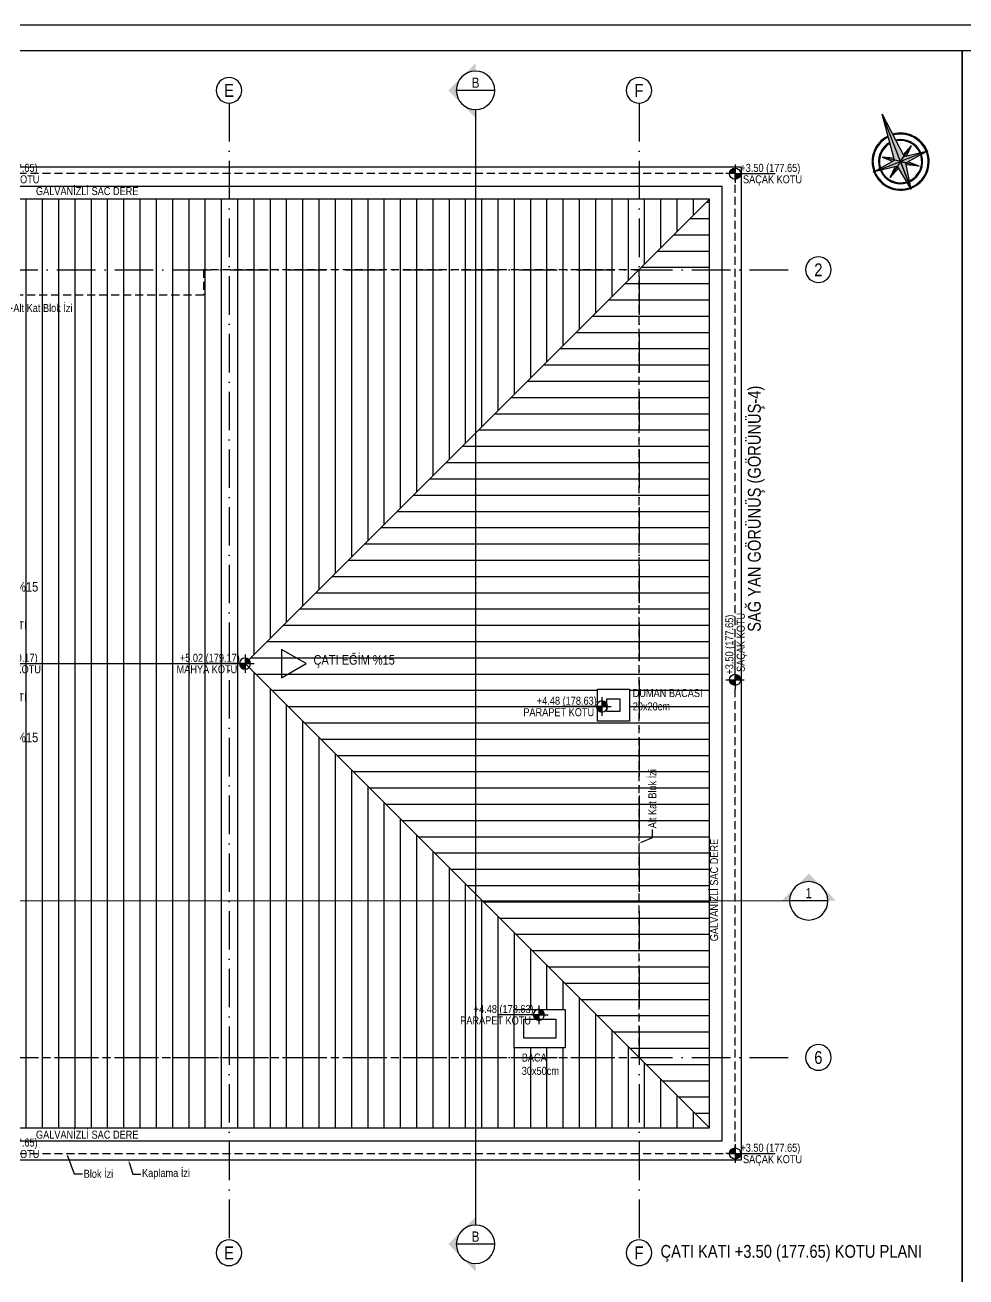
# Model space of a CAD drawing. Header units: millimetres. Extents: x 82776 to 137242, y 11666 to 27998.
# Drawn here: x 107062 to 108530, y 21599 to 23554 of the extents above; entities that cross this region are included whole.
import ezdxf
from ezdxf import colors
from ezdxf.entities.mleader import LeaderData, LeaderLine
from ezdxf.enums import TextEntityAlignment as Align
from ezdxf.math import Vec2, Vec3

# ---------------------------------------------------------------- set-up
doc = ezdxf.new("R2010")
doc.units = ezdxf.units.MM
for name, pattern in [('( Hidden )', [0.375, 0.25, -0.125]), ('ACAD_ISO10W100', [18, 12, -3, 0, -3]), ('DASHED', [15, 10, -5])]:
    doc.linetypes.add(name, pattern=pattern)
for name, color, linetype in [('0_IFC_Elevation_1', 41, 'Continuous'), ('0_IFC_Elevation_2', 31, 'Continuous'), ('0_IFC_Elevation_3', 21, 'Continuous'), ('0_IFC_Elevation_5', 252, 'Continuous'), ('0_IFC_Grid', 14, 'ACAD_ISO10W100'), ('0_IFC_Grid_Text_100', 14, 'Continuous'), ('0_IFC_Hatch_Structure', 251, 'Continuous'), ('0_IFC_Legend_Viewport', 7, 'Continuous'), ('0_IFC_Notation_Level_200', 160, 'Continuous'), ('0_IFC_Notation_Section_50', 10, 'Continuous'), ('0_IFC_Room_Text(No)_50', 12, 'Continuous'), ('0_IFC_Text_Explanation_100', 231, 'Continuous'), ('0_IFC_Text_Explanation_50', 231, 'Continuous')]:
    doc.layers.add(name, color=color, linetype=linetype)
doc.styles.add('IFC_TEXT', font='ARIALN.TTF')

# ---------------------------------------------------------------- blocks, each defined once
blk = doc.blocks.new('0_IFC_AXIS_TEXT_100')
at = {"layer": '0_IFC_Grid_Text_100'}
blk.add_circle((0, 1000), 1000, dxfattribs=at)
at = {"layer": '0_IFC_Grid_Text_100', "style": 'IFC_TEXT'}
blk.add_attdef('AXIS_NO', text='', height=1000, dxfattribs=at).set_placement((0, 992.7158909265999), align=Align.MIDDLE_CENTER)
blk = doc.blocks.new('B_CK_AKS')
at = {"layer": '0_IFC_Grid', "ltscale": 5}
for points in [[(1360.00000000016, 259.9999999995052), (1359.999999998632, -1514.999999875064)], [(2000.00000000016, 259.9999999975662), (1999.999999998632, -1514.999999877004)], [(-260, 6.87578e-10), (2260, -1.16851879e-08)], [(-260, -1229.999999999312), (2260, -1230.000000011685)]]:
    blk.add_lwpolyline(points, dxfattribs=at)
ref = blk.add_blockref('0_IFC_AXIS_TEXT_100', (1360.00000000016, 259.9999999995052), dxfattribs=dict(xscale=-0.02, yscale=0.02, zscale=0.02, rotation=0.0064968962269241))
ref.add_attrib('AXIS_NO', 'E', dxfattribs={"layer": '0_IFC_Grid_Text_100', "height": 20.00000000000003, "rotation": 0.006496897297367, "style": 'IFC_TEXT'}).set_placement((1359.997748674053, 279.8543176906824), align=Align.MIDDLE_CENTER)
ref = blk.add_blockref('0_IFC_AXIS_TEXT_100', (2000.00000000016, 259.9999999975662), dxfattribs=dict(xscale=-0.02, yscale=0.02, zscale=0.02, rotation=0.0064968962269241))
ref.add_attrib('AXIS_NO', 'F', dxfattribs={"layer": '0_IFC_Grid_Text_100', "height": 20.00000000000003, "rotation": 0.006496897297367, "style": 'IFC_TEXT'}).set_placement((1999.997748674054, 279.8543176887433), align=Align.MIDDLE_CENTER)
ref = blk.add_blockref('0_IFC_AXIS_TEXT_100', (2280.002267716031, -19.99773203850418), dxfattribs=dict(xscale=-0.02, yscale=0.02, zscale=0.02, rotation=0.0064968962269241))
ref.add_attrib('AXIS_NO', '2', dxfattribs={"layer": '0_IFC_Grid_Text_100', "height": 20.00000000000003, "rotation": 0.006496897297367, "style": 'IFC_TEXT'}).set_placement((2280.000016389924, -0.1434143473270524), align=Align.MIDDLE_CENTER)
ref = blk.add_blockref('0_IFC_AXIS_TEXT_100', (2280.002267716031, -1249.997732038504), dxfattribs=dict(xscale=-0.02, yscale=0.02, zscale=0.02, rotation=0.0064968962269241))
ref.add_attrib('AXIS_NO', '6', dxfattribs={"layer": '0_IFC_Grid_Text_100', "height": 20.00000000000003, "rotation": 0.006496897297367, "style": 'IFC_TEXT'}).set_placement((2280.000016389924, -1230.143414347327), align=Align.MIDDLE_CENTER)
ref = blk.add_blockref('0_IFC_AXIS_TEXT_100', (1360.002622647938, -1554.999999743341), dxfattribs=dict(xscale=-0.02, yscale=0.02, zscale=0.02, rotation=0.0064968962269241))
ref.add_attrib('AXIS_NO', 'E', dxfattribs={"layer": '0_IFC_Grid_Text_100', "height": 20.00000000000003, "rotation": 0.006496897297367, "style": 'IFC_TEXT'}).set_placement((1360.000371321832, -1535.145682052163), align=Align.MIDDLE_CENTER)
ref = blk.add_blockref('0_IFC_AXIS_TEXT_100', (2000.002622647938, -1554.99999974528), dxfattribs=dict(xscale=-0.02, yscale=0.02, zscale=0.02, rotation=0.0064968962269241))
ref.add_attrib('AXIS_NO', 'F', dxfattribs={"layer": '0_IFC_Grid_Text_100', "height": 20.00000000000003, "rotation": 0.006496897297367, "style": 'IFC_TEXT'}).set_placement((2000.000371321832, -1535.145682054102), align=Align.MIDDLE_CENTER)
blk = doc.blocks.new('D_CATI PLANI')
at = {"layer": '0_IFC_Hatch_Structure'}
h = blk.add_hatch(dxfattribs=at)
h.set_pattern_fill('LINE', color=256, scale=8, angle=-270)
h.set_pattern_definition([(90, (-101190.9726144903, -22570.15225988276), (-25.4, -4.7e-15), [])])
h.paths.add_polyline_path([(50, -50), (775, -775), (1545, -775), (2270, -50)])
h.paths.add_polyline_path([(50, -1500), (775, -775), (1545, -775), (2270, -1500)])
h = blk.add_hatch(dxfattribs=at)
h.set_pattern_fill('LINE', color=256, scale=8)
h.set_pattern_definition([(0, (-101190.9726144903, -22570.15225988276), (0, 25.4), [])])
h.paths.add_polyline_path([(2270, -50), (2270, -1500), (1545, -775)])
h.paths.add_polyline_path([(50, -50), (50, -1500), (775, -775)])
at = {"layer": '0_IFC_Elevation_1', "ltscale": 50}
for points in [[(2270, -1500), (1545, -775), (2270, -50)], [(775, -775), (1545, -775)]]:
    blk.add_lwpolyline(points, dxfattribs=at)
at = {"layer": '0_IFC_Elevation_2', "ltscale": 50}
blk.add_lwpolyline([(50, -1500), (2270, -1500), (2270, -50), (50, -50)], close=True, dxfattribs=at)
at = {"layer": '0_IFC_Elevation_3', "ltscale": 50}
for points in [[(0, -1550), (2320, -1550), (2320, 0), (0, 0)], [(30, -1520), (2290, -1520), (2290, -30), (30, -30)]]:
    blk.add_lwpolyline(points, close=True, dxfattribs=at)
at = {"layer": '0_IFC_Elevation_5', "linetype": '( Hidden )', "ltscale": 50}
for points in [[(10, -1540), (2310, -1540), (2310, -10), (10, -10)], [(159.9999999782449, -1390.000000007774), (2159.99999997823, -1390.000000018965), (2159.99999999009, -160.0000000189648), (1479.978940767061, -160.0000000091859), (1479.978940764922, -200.0000000068576), (839.9925793420988, -200.0000000060973), (839.9925793421571, -160.0000000085019), (159.9999999635183, -160.0000000077743)]]:
    blk.add_lwpolyline(points, close=True, dxfattribs=at)
blk = doc.blocks.new('*U1082')
at = {"layer": '0_IFC_Room_Text(No)_50'}
h = blk.add_hatch(color=256, dxfattribs=at)
h.paths.add_polyline_path([(1060.660171091608, -2.355e-13), (530.3300855458044, 530.3300855458019, -0.4142135623730946), (530.3300855458042, -530.3300855458044)])
h.paths.add_polyline_path([(530.3300855458042, -530.3300855458044, -0.1989123673796579), (-1.665e-13, -749.9999995133613), (4.312e-12, -1060.660171091602)])
h.paths.add_polyline_path([(530.3300855458044, 530.3300855458019), (2.355e-13, 1060.660171091608), (1.665e-13, 749.999999513359, -0.198912367379658)])
at = {"layer": '0_IFC_Room_Text(No)_50', "linetype": 'Continuous'}
blk.add_line((-749.999999513359, 0), (749.999999513359, 0), dxfattribs=at)
blk.add_circle((0, 0), 749.9999995133599, dxfattribs=at)
at = {"layer": '0_IFC_Room_Text(No)_50', "style": 'IFC_TEXT'}
blk.add_attdef('NO', text='', height=399.9999999996362, dxfattribs=at).set_placement((0, 99.99999999990905), align=Align.CENTER)
for p in [(0, -99.99999999990905), (0, -373.5694305433572)]:
    blk.add_attdef('SHEET', text='', height=199.9999999998181, dxfattribs=at).set_placement(p, align=Align.TOP_CENTER)
blk = doc.blocks.new('*U1083')
at = {"layer": '0_IFC_Room_Text(No)_50'}
h = blk.add_hatch(color=256, dxfattribs=at)
h.paths.add_polyline_path([(1060.660171091608, -2.355e-13), (530.3300855458044, 530.3300855458019, -0.4142135623730946), (530.3300855458042, -530.3300855458044)])
h.paths.add_polyline_path([(530.3300855458042, -530.3300855458044, -0.1989123673796579), (-1.665e-13, -749.9999995133613), (4.312e-12, -1060.660171091602)])
h.paths.add_polyline_path([(530.3300855458044, 530.3300855458019), (2.355e-13, 1060.660171091608), (1.665e-13, 749.999999513359, -0.198912367379658)])
at = {"layer": '0_IFC_Room_Text(No)_50', "linetype": 'Continuous'}
blk.add_line((-749.999999513359, 0), (749.999999513359, 0), dxfattribs=at)
blk.add_circle((0, 0), 749.9999995133599, dxfattribs=at)
at = {"layer": '0_IFC_Room_Text(No)_50', "style": 'IFC_TEXT'}
blk.add_attdef('NO', text='', height=399.9999999996362, dxfattribs=at).set_placement((0, 99.99999999990905), align=Align.CENTER)
for p in [(0, -99.99999999990905), (0, -373.5694305433572)]:
    blk.add_attdef('SHEET', text='', height=199.9999999998181, dxfattribs=at).set_placement(p, align=Align.TOP_CENTER)
blk = doc.blocks.new('*U1783')
at = {"layer": '0_IFC_Room_Text(No)_50'}
h = blk.add_hatch(color=256, dxfattribs=at)
h.paths.add_polyline_path([(-7.308e-13, 1060.660171091608), (-530.3300855458025, 530.3300855458039, -0.4142135623730946), (530.3300855458039, 530.3300855458046)])
h.paths.add_polyline_path([(530.3300855458039, 530.3300855458046, -0.1989123673796579), (749.9999995133613, 5.168e-13), (1060.660171091602, 5.2783e-12)])
h.paths.add_polyline_path([(-530.3300855458025, 530.3300855458039), (-1060.660171091608, -7.308e-13), (-749.999999513359, -5.168e-13, -0.198912367379658)])
at = {"layer": '0_IFC_Room_Text(No)_50', "linetype": 'Continuous'}
blk.add_line((-749.999999513359, 0), (749.999999513359, 0), dxfattribs=at)
blk.add_circle((0, 0), 749.9999995133599, dxfattribs=at)
at = {"layer": '0_IFC_Room_Text(No)_50', "style": 'IFC_TEXT'}
blk.add_attdef('NO', text='', height=399.9999999996362, dxfattribs=at).set_placement((0, 99.99999999990905), align=Align.CENTER)
for p in [(0, -99.99999999990905), (0, -373.5694305433572)]:
    blk.add_attdef('SHEET', text='', height=199.9999999998181, dxfattribs=at).set_placement(p, align=Align.TOP_CENTER)
blk = doc.blocks.new('B_KESIT YERLERI')
at = {"layer": '0_IFC_Notation_Section_50', "linetype": 'DASHED', "ltscale": 3, "const_width": 2}
for points, elevation in [([(1744.82738949063, -261.6995281018753), (1744.827389493948, 1479.999999989741)], 851.4862060546875), ([(-225.0000000076543, 244.5583841758889), (2234.999999992346, 244.5583841758889)], 425.7431030273437)]:
    blk.add_lwpolyline(points, dxfattribs=dict(at, elevation=elevation))
ref = blk.add_blockref('*U1082', (1744.827389493264, 1509.999999975575, 851.4862060546875), dxfattribs=dict(xscale=-0.0400000000259542, yscale=0.0400000000259542, zscale=0.0400000000259542))
ref.add_attrib('NO', 'B', dxfattribs={"layer": '0_IFC_Room_Text(No)_50', "height": 16.00000001036713, "style": 'IFC_TEXT'}).set_placement((1744.827389493264, 1513.999999978165, 851.4862060546875), align=Align.CENTER)
ref = blk.add_blockref('*U1783', (2264.933259072772, 244.5583841742155, 425.7431030273437), dxfattribs=dict(xscale=-0.0400000000259542, yscale=0.0400000000259542, zscale=0.0400000000259542))
ref.add_attrib('NO', '1', dxfattribs={"layer": '0_IFC_Room_Text(No)_50', "height": 16.00000001036713, "style": 'IFC_TEXT'}).set_placement((2264.933259072772, 248.5583841768057, 425.7431030273437), align=Align.CENTER)
ref = blk.add_blockref('*U1083', (1744.82738949063, -291.6995281018753, 851.4862060546875), dxfattribs=dict(xscale=-0.0400000000259542, yscale=0.0400000000259542, zscale=0.0400000000259542))
ref.add_attrib('NO', 'B', dxfattribs={"layer": '0_IFC_Room_Text(No)_50', "height": 16.00000001036713, "style": 'IFC_TEXT'}).set_placement((1744.82738949063, -287.6995280992851, 851.4862060546875), align=Align.CENTER)
at = {"layer": '0_IFC_Notation_Section_50', "transparency": 33554687, "insert": (2170.001250009082, 664.5583841758889, 425.7431030273437), "char_height": 20, "attachment_point": 1, "rotation": 89.99999999999474, "style": 'IFC_TEXT'}
blk.add_mtext_dynamic_manual_height_columns('SAĞ YAN GÖRÜNÜŞ (GÖRÜNÜŞ-4)', width=439.5235451016922, gutter_width=12.5, heights=[0], dxfattribs=at)
blk = doc.blocks.new('*U48')
at = {"layer": '0_IFC_Legend_Viewport', "transparency": 33554687}
blk.add_lwpolyline([(-2913.2948, 2920.000000000932), (0, 2920.000000000932), (0, 0), (-2913.2948, 0)], close=True, dxfattribs=at)
at = {"style": 'IFC_TEXT'}
for tag, p in [('PAFTA', (-2283.676183164889, 17.92217528726905)), ('KOT', (-1159.062316709198, 17.96195260528475)), ('OLCEK', (-110.4468044673558, 17.90858112834394))]:
    blk.add_attdef(tag, p, '', height=35, dxfattribs=at)
blk = doc.blocks.new('0_IFC_NOTATION_LEVEL_200')
at = {"layer": '0_IFC_Notation_Level_200'}
h = blk.add_hatch(color=256, dxfattribs=at)
h.dxf.hatch_style = 1
h.paths.add_polyline_path([(0, 1.164153e-10), (0, 576.0000000001164, 0.4142135623730951), (-576.0000000002328, 1.164153e-10)])
h.paths.add_polyline_path([(0, -575.9999999998836, 0.4142135623730951), (576, 1.164153e-10), (0, 1.164153e-10)])
for p, q in [((0, 0), (-960.0000000002328, 0)), ((0, 960.0000000001164), (0, -959.9999999998836)), ((0, 0), (4154.476455913624, 0))]:
    blk.add_line(p, q, dxfattribs=at)
blk.add_circle((0, 0), 575.9999999999998, dxfattribs=at)
at = {"layer": '0_IFC_Notation_Level_200', "style": 'IFC_TEXT'}
for tag, p in [('LEVEL_ABOVE', (549.1352774708066, 185.4269625312881)), ('LEVEL_BELOW', (549.1352774708066, -1005.370475320145))]:
    blk.add_attdef(tag, p, '', height=799.9999999999999, dxfattribs=at)
blk = doc.blocks.new('B BLOK CATI KOTLARI')
ref = blk.add_blockref('0_IFC_NOTATION_LEVEL_200', (1109.499845928469, -1.0841177e-09), dxfattribs=dict(xscale=0.015, yscale=0.015, zscale=0.015))
ref.add_attrib('LEVEL_BELOW', 'SAÇAK KOTU', (1121.778154372427, -15.08055708106985), dxfattribs={"layer": '0_IFC_Notation_Level_200', "height": 12.49999999999995, "rotation": 359.9999999833248, "style": 'IFC_TEXT'})
ref.add_attrib('LEVEL_ABOVE', '+3.50 (177.65)', (1117.711295281377, 2.781404429893882), dxfattribs={"layer": '0_IFC_Notation_Level_200', "height": 12.49999999999995, "rotation": 359.9999999833248, "style": 'IFC_TEXT'})
ref = blk.add_blockref('0_IFC_NOTATION_LEVEL_200', (2300, -1.0841177e-09), dxfattribs=dict(xscale=0.015, yscale=0.015, zscale=0.015))
ref.add_attrib('LEVEL_BELOW', 'SAÇAK KOTU', (2312.278308443958, -15.08055708106985), dxfattribs={"layer": '0_IFC_Notation_Level_200', "height": 12.49999999999995, "rotation": 359.9999999833248, "style": 'IFC_TEXT'})
ref.add_attrib('LEVEL_ABOVE', '+3.50 (177.65)', (2308.211449352908, 2.781404429893882), dxfattribs={"layer": '0_IFC_Notation_Level_200', "height": 12.49999999999995, "rotation": 359.9999999833248, "style": 'IFC_TEXT'})
ref = blk.add_blockref('0_IFC_NOTATION_LEVEL_200', (2300.000434761867, -790.3919106605426), dxfattribs=dict(xscale=0.015, yscale=0.015, zscale=0.015, rotation=90))
ref.add_attrib('LEVEL_BELOW', 'SAÇAK KOTU', (2315.080991841853, -778.1136022165846), dxfattribs={"layer": '0_IFC_Notation_Level_200', "height": 12.49999999999995, "rotation": 89.99999998332473, "style": 'IFC_TEXT'})
ref.add_attrib('LEVEL_ABOVE', '+3.50 (177.65)', (2297.219030330889, -782.1804613076347), dxfattribs={"layer": '0_IFC_Notation_Level_200', "height": 12.49999999999995, "rotation": 89.99999998332473, "style": 'IFC_TEXT'})
ref = blk.add_blockref('0_IFC_NOTATION_LEVEL_200', (1109.499845928469, -765), dxfattribs=dict(xscale=0.015, yscale=0.015, zscale=0.015))
ref.add_attrib('LEVEL_BELOW', 'MAHYA KOTU', (1121.778154372427, -780.0805570799857), dxfattribs={"layer": '0_IFC_Notation_Level_200', "height": 12.49999999999995, "rotation": 359.9999999833248, "style": 'IFC_TEXT'})
ref.add_attrib('LEVEL_ABOVE', '+5.02 (179.17)', (1117.711295281377, -762.218595569022), dxfattribs={"layer": '0_IFC_Notation_Level_200', "height": 12.49999999999995, "rotation": 359.9999999833248, "style": 'IFC_TEXT'})
ref = blk.add_blockref('0_IFC_NOTATION_LEVEL_200', (1535, -765), dxfattribs=dict(xscale=-0.015, yscale=0.015, zscale=0.015))
ref.add_attrib('LEVEL_BELOW', 'MAHYA KOTU', (1428.153137667905, -780.080557107507), dxfattribs={"layer": '0_IFC_Notation_Level_200', "height": 12.49999999999995, "rotation": 1.66753011e-08, "style": 'IFC_TEXT'})
ref.add_attrib('LEVEL_ABOVE', '+5.02 (179.17)', (1433.311401943138, -762.2185955962268), dxfattribs={"layer": '0_IFC_Notation_Level_200', "height": 12.49999999999995, "rotation": 1.66753011e-08, "style": 'IFC_TEXT'})
ref = blk.add_blockref('0_IFC_NOTATION_LEVEL_200', (2092.214187405247, -832.0603102706227), dxfattribs=dict(xscale=-0.015, yscale=0.015, zscale=0.015, rotation=359.9999999998952))
ref.add_attrib('LEVEL_BELOW', 'PARAPET KOTU', (1969.405524254573, -847.1408673825536), dxfattribs={"layer": '0_IFC_Notation_Level_200', "height": 12.49999999999995, "rotation": 1.6570425e-08, "style": 'IFC_TEXT'})
ref.add_attrib('LEVEL_ABOVE', '+4.48 (178.63)', (1990.525589348385, -829.278905866664), dxfattribs={"layer": '0_IFC_Notation_Level_200', "height": 12.49999999999995, "rotation": 1.6570425e-08, "style": 'IFC_TEXT'})
ref = blk.add_blockref('0_IFC_NOTATION_LEVEL_200', (1993.67106245087, -1313.400549683269, 425.7431030273437), dxfattribs=dict(xscale=-0.015, yscale=0.015, zscale=0.015, rotation=359.9999999998952))
ref.add_attrib('LEVEL_BELOW', 'PARAPET KOTU', (1870.862399300196, -1328.481106795199, 425.7431030273437), dxfattribs={"layer": '0_IFC_Notation_Level_200', "height": 12.49999999999995, "rotation": 1.6570425e-08, "style": 'IFC_TEXT'})
ref.add_attrib('LEVEL_ABOVE', '+4.48 (178.63)', (1891.982464394008, -1310.61914527931, 425.7431030273437), dxfattribs={"layer": '0_IFC_Notation_Level_200', "height": 12.49999999999995, "rotation": 1.6570425e-08, "style": 'IFC_TEXT'})
ref = blk.add_blockref('0_IFC_NOTATION_LEVEL_200', (1109.499845928469, -1521.887334274826), dxfattribs=dict(xscale=0.015, yscale=0.015, zscale=0.015))
ref.add_attrib('LEVEL_BELOW', 'SAÇAK KOTU', (1121.778154372427, -1536.967891354812), dxfattribs={"layer": '0_IFC_Notation_Level_200', "height": 12.49999999999995, "rotation": 359.9999999833248, "style": 'IFC_TEXT'})
ref.add_attrib('LEVEL_ABOVE', '+3.50 (177.65)', (1117.711295281377, -1519.105929843848), dxfattribs={"layer": '0_IFC_Notation_Level_200', "height": 12.49999999999995, "rotation": 359.9999999833248, "style": 'IFC_TEXT'})
ref = blk.add_blockref('0_IFC_NOTATION_LEVEL_200', (2300, -1530.000000001084), dxfattribs=dict(xscale=0.015, yscale=0.015, zscale=0.015))
ref.add_attrib('LEVEL_BELOW', 'SAÇAK KOTU', (2312.278308443958, -1545.08055708107), dxfattribs={"layer": '0_IFC_Notation_Level_200', "height": 12.49999999999995, "rotation": 359.9999999833248, "style": 'IFC_TEXT'})
ref.add_attrib('LEVEL_ABOVE', '+3.50 (177.65)', (2308.211449352908, -1527.218595570106), dxfattribs={"layer": '0_IFC_Notation_Level_200', "height": 12.49999999999995, "rotation": 359.9999999833248, "style": 'IFC_TEXT'})
blk = doc.blocks.new('A$C13A74F9A')
at = {"layer": '0_IFC_Text_Explanation_50', "true_color": 0x636466}
h = blk.add_hatch(color=251, dxfattribs=at)
h.dxf.hatch_style = 1
h.paths.add_polyline_path([(2.328306e-10, 159.2276280787773), (-16.11822211625986, 11.28610061807558), (2.328306e-10, -4.656613e-10)])
h.paths.add_polyline_path([(48.7189010840375, 34.11334180133418), (15.46556157205486, 17.2765622572042), (16.11822207208024, 11.28610059991479)])
h.paths.add_polyline_path([(16.11822208028752, 11.28610060596838), (0, -4.656613e-10), (91.76542564341798, -1.3969839e-09)])
h.paths.add_polyline_path([(21.41385767777683, -8.520526597741991), (13.53189988370286, -9.475138313602656), (48.71890108380466, -34.11334182182327)])
h.paths.add_polyline_path([(2.328306e-10, -4.656613e-10), (-13.53189989854582, -9.475138315930963), (2.328306e-10, -91.7654256443493)])
h.paths.add_polyline_path([(-13.53189990285318, -9.475138315465301), (-21.41385772638023, -8.520526595413685), (-48.71890114131383, -34.11334182182327)])
h.paths.add_polyline_path([(-16.118222103687, 11.28610060922801), (-91.76542564318515, -1.3969839e-09), (2.328306e-10, -4.656613e-10)])
h.paths.add_polyline_path([(-15.4655616164091, 17.27656225580722), (-48.71890114154666, 34.1133418022655), (-16.11822211625986, 11.28610061807558)])
at = {"layer": '0_IFC_Text_Explanation_50', "true_color": 0x939598}
h = blk.add_hatch(color=252, dxfattribs=at)
h.dxf.hatch_style = 1
h.paths.add_polyline_path([(2.328306e-10, 159.2276280787773), (2.328306e-10, -4.656613e-10), (16.11822207208024, 11.28610059991479)])
h.paths.add_polyline_path([(48.7189010840375, 34.11334180133418), (16.11822208028752, 11.28610060596838), (23.23210168431979, 10.22475323081016)])
h.paths.add_polyline_path([(91.76542564341798, -1.3969839e-09), (0, -4.656613e-10), (13.53189985244535, -9.475138316862285)])
h.paths.add_polyline_path([(13.53189988370286, -9.475138313602656), (13.53189985244535, -9.475138316862285), (12.49624919483904, -15.77314459206536), (48.71890108380466, -34.11334182182327)])
h.paths.add_polyline_path([(13.53189985081553, -9.475138326641172), (2.328306e-10, -4.656613e-10), (2.328306e-10, -91.7654256443493)])
h.paths.add_polyline_path([(-12.49624923476949, -15.77314460743219), (-13.53189989906968, -9.475138312671334), (-48.71890114131383, -34.11334182182327)])
h.paths.add_polyline_path([(0, -4.656613e-10), (-91.76542564318515, -1.3969839e-09), (-13.53189989854582, -9.475138315930963)])
h.paths.add_polyline_path([(-23.23210172972176, 10.2247532303445), (-48.71890114154666, 34.1133418022655), (-16.118222103687, 11.28610060922801)])
at = {"layer": '0_IFC_Text_Explanation_50'}
for p, q in [((-16.11822211742401, 11.28610060736537), (2.328306e-10, 159.2276280787773)), ((2.328306e-10, 159.2276280787773), (16.11822207132354, 11.28610060736537)), ((-91.76542564318515, -1.3969839e-09), (-16.11822211742401, 11.28610060736537)), ((16.11822207132354, 11.28610060736537), (91.76542564341798, -1.3969839e-09)), ((2.328306e-10, -91.7654256443493), (-13.53189989854582, -9.475138315930963)), ((13.92325103282928, -9.749165375716984), (0, -4.656613e-10)), ((0, -4.656613e-10), (2.328306e-10, -91.7654256443493))]:
    blk.add_line(p, q, dxfattribs=at)
for points in [[(2.328306e-10, -91.7654256443493), (2.328306e-10, 159.2276280787773)], [(0, -4.656613e-10), (-48.71890114154666, 34.1133418022655)], [(-15.46556158550083, 17.2765622404404), (-48.71890114154666, 34.1133418022655), (-23.23210172972176, 10.2247532303445)], [(0, -4.656613e-10), (48.7189010840375, 34.11334180133418)], [(48.7189010840375, 34.11334180133418), (15.46556153940037, 17.2765622404404)], [(48.7189010840375, 34.11334180133418), (23.23210168420337, 10.22475323081016)], [(-91.76542564318515, -1.3969839e-09), (0, -4.656613e-10)], [(0, -4.656613e-10), (-48.71890114131383, -34.11334182182327)], [(-48.71890114131383, -34.11334182182327), (-21.41385772626382, -8.520526595413685)], [(-48.71890114131383, -34.11334182182327), (-12.49624923488591, -15.77314460743219)], [(0, -4.656613e-10), (48.71890108380466, -34.11334182182327)], [(91.76542564341798, -1.3969839e-09), (0, -4.656613e-10)], [(2.328306e-10, -91.7654256443493), (13.53189985244535, -9.475138316862285)], [(48.71890108380466, -34.11334182182327), (12.49624919489724, -15.77314459206536)], [(48.71890108380466, -34.11334182182327), (21.41385767800966, -8.520526597741991)]]:
    blk.add_lwpolyline(points, dxfattribs=at)
for points in [[(-91.76542564318515, -1.3969839e-09), (0, -4.656613e-10), (-13.53189989854582, -9.475138315930963)], [(91.76542564341798, -1.3969839e-09), (0, -4.656613e-10), (13.53189985244535, -9.475138316862285)]]:
    blk.add_lwpolyline(points, close=True, dxfattribs=at)
for radius, start, end in [(89.0949840096238, 94.94313789438152, 179.7436992207941), (86.22095226737783, 95.32019640302671, 179.4499033742368), (89.0949840096238, 0.2563007792059085, 85.05686211758002), (86.22095226737783, 0.550096625763146, 84.6798035969733), (68.97676181390241, 98.26103647351918, 177.1642116731554), (66.10273007165647, 98.90525403183582, 176.6650282631039), (68.97676181390241, 2.835788278581599, 81.73896353836243), (66.10273007165647, 3.334971688603435, 81.09474598002566), (89.0949840096238, 180.2151335511155, 269.7174856379262), (86.22095226737783, 180.4616857688037, 269.3935897589432), (68.97676181390241, 182.377639594919, 266.871621839741), (66.10273007165647, 182.7955001678632, 266.3202828233761), (89.0949840096238, 270.2825143620738, 359.7848664488845), (86.22095226737783, 270.6064102290513, 359.5383142311963), (68.97676181390241, 273.1283781482707, 357.622360405081), (66.10273007165647, 273.6797171766239, 357.2044998321368)]:
    blk.add_arc((0, -4.656613e-10), radius, start, end, dxfattribs=at)
blk = doc.blocks.new('*U2319')
at = {"layer": '0_IFC_Legend_Viewport', "transparency": 33554687}
blk.add_lwpolyline([(-3835.451556669315, 2920.000000000932), (0, 2920.000000000932), (0, 0), (-3835.451556669315, 0)], close=True, dxfattribs=at)
at = {"style": 'IFC_TEXT'}
for tag, p in [('PAFTA', (-2744.754561499547, 17.92217528726905)), ('KOT', (-1159.062316709198, 17.96195260528475)), ('OLCEK', (-110.4468044673558, 17.90858112834394))]:
    blk.add_attdef(tag, p, '', height=35, dxfattribs=at)
blk = doc.blocks.new('B_CATI_YAZI')
at = {"layer": '0_IFC_Text_Explanation_50'}
blk.add_lwpolyline([(1601.759374004963, 797.1206188676879), (1601.759374004672, 752.879381132312), (1640.207438548736, 774.9999999990686)], close=True, dxfattribs=at)
at = {"layer": '0_IFC_Text_Explanation_50', "style": 'IFC_TEXT'}
for s, width, insert, char_height, attachment_point in [('GALVANİZLİ SAC DERE', 167.3509274624193, (1378.612532591069, 1519), 12.5, 3), ('ÇATI EĞİM %15', 167.3509274624193, (1095.179140807828, 902.415653163538, -87363.20190429688), 15, 1), ('METAL ÇATI', 104.3856203402647, (1204.039356129477, 840.8986059985764, -87363.20190429688), 12.5, 3), ('ÇATI EĞİM %15', 167.3509274624193, (1778.897458559309, 788.268339170143, -87363.20190429688), 15, 3), ('METAL ÇATI', 104.3856203402647, (1204.039356129535, 728.4541808487556, -87363.20190429688), 12.5, 3), ('DUMAN BACASI \\P20x20cm', 115.1547839963121, (2150.215047062258, 735.235603791396), 12.5, 1), ('ÇATI EĞİM %15', 167.3509274624193, (1095.179140808119, 667.1760914558253, -87363.20190429688), 15, 1), ('BACA\\P30x50cm', 115.1547839963121, (1976.983813964354, 166.107601261112), 12.5, 1), ('GALVANİZLİ SAC DERE', 167.3509274624193, (1378.612532591069, 33), 12.5, 9)]:
    blk.add_mtext_dynamic_manual_height_columns(s, width=width, gutter_width=12.5, heights=[0], dxfattribs=dict(at, insert=insert, char_height=char_height, attachment_point=attachment_point))
at = {"layer": '0_IFC_Text_Explanation_50', "insert": (2271, 501.440716006793), "char_height": 12.5, "attachment_point": 3, "rotation": 90.00000000001354, "style": 'IFC_TEXT'}
blk.add_mtext_dynamic_manual_height_columns('GALVANİZLİ SAC DERE', width=167.3509274624193, gutter_width=12.5, heights=[0], dxfattribs=at)
at = {"layer": '0_IFC_Text_Explanation_50'}
ml = blk.add_multileader_mtext('Standard', dxfattribs=at)
ml.set_content('Alt Kat Blok İzi', color=256, style='IFC_TEXT')
ml.set_leader_properties()
ml.build(insert=Vec2(0, 0))
ml.multileader.update_dxf_attribs({"text_right_attachment_type": 2, "dogleg_length": 0.36})
ctx = ml.context
ctx.base_point, ctx.char_height, ctx.plane_origin, ctx.plane_x_axis, ctx.plane_y_axis = Vec3(1181.43489578519, 1330.094149912748), 12.5, Vec3(1209.286466068413, 1311.869109842038), Vec3(1, -2.365e-13), Vec3(2.365e-13, 1)
ctx.right_attachment = 2
notes = []
notes.append((ctx, [(0, (1, 1, 0), (1168.853734790929, 1330.094149912751), (1, -2.365e-13), 12.58116099426057, [(0, [(1159.985760053503, 1349.999999993524)], 0, [])])]))
ctx.mtext.insert, ctx.mtext.text_direction, ctx.mtext.rotation, ctx.mtext.flow_direction = Vec3(1183.434895785191, 1336.446469148763), Vec3(1, -2.365e-13), 6.283185307179349, 5
ml = blk.add_multileader_mtext('Standard', dxfattribs=at)
ml.set_content('Alt Kat Blok İzi', color=256, style='IFC_TEXT')
ml.set_leader_properties()
ml.build(insert=Vec2(0, 0))
ml.multileader.update_dxf_attribs({"text_right_attachment_type": 2, "dogleg_length": 0.36})
ctx = ml.context
ctx.base_point, ctx.char_height, ctx.plane_origin, ctx.plane_x_axis, ctx.plane_y_axis = Vec3(2180.925666402039, 515.8542872170941), 12.5, Vec3(2162.700626331323, 543.7058575001429), Vec3(2.05e-13, 1), Vec3(-1, 2.05e-13)
ctx.right_attachment = 2
notes.append((ctx, [(0, (1, 1, 0), (2180.925666402036, 503.2731262228335), (2.05e-13, 1), 12.58116099426057, [(0, [(2160, 494.4051514851744)], 0, [])])]))
ctx.mtext.insert, ctx.mtext.text_direction, ctx.mtext.rotation, ctx.mtext.flow_direction = Vec3(2174.57334716602, 517.8542872170947), Vec3(2.05e-13, 1), 1.570796326794691, 5
ml = blk.add_multileader_mtext('Standard', dxfattribs=at)
ml.set_content('Blok İzi', color=256, style='IFC_TEXT')
ml.set_leader_properties()
ml.build(insert=Vec2(0, 0))
ml.multileader.update_dxf_attribs({"text_right_attachment_type": 2, "dogleg_length": 0.36})
ctx = ml.context
ctx.base_point, ctx.char_height, ctx.plane_origin, ctx.plane_x_axis, ctx.plane_y_axis = Vec3(1291.117286112348, -21.70987854060083), 12.5, Vec3(1315.597534512169, 10), Vec3(1, -2.365e-13), Vec3(2.365e-13, 1)
ctx.right_attachment = 2
notes.append((ctx, [(0, (1, 1, 0), (1278.536125118087, -21.70987854059786), (1, -2.365e-13), 12.58116099426057, [(0, [(1266.296828496794, 10)], 0, [])])]))
ctx.mtext.insert, ctx.mtext.text_direction, ctx.mtext.rotation, ctx.mtext.flow_direction = Vec3(1293.117286112348, -15.35755930458617), Vec3(1, -2.365e-13), 6.283185307179349, 5
ml = blk.add_multileader_mtext('Standard', dxfattribs=at)
ml.set_content('Kaplama İzi', color=256, style='IFC_TEXT')
ml.set_leader_properties()
ml.build(insert=Vec2(0, 0))
ml.multileader.update_dxf_attribs({"text_right_attachment_type": 2, "dogleg_length": 0.36})
ctx = ml.context
ctx.base_point, ctx.char_height, ctx.plane_origin, ctx.plane_x_axis, ctx.plane_y_axis = Vec3(1382.290386344553, -22.09630283713639), 12.5, Vec3(1412.463424060261, 0), Vec3(1, -2.365e-13), Vec3(2.365e-13, 1)
ctx.right_attachment = 2
notes.append((ctx, [(0, (1, 1, 0), (1369.709225350292, -22.09630283713341), (1, -2.365e-13), 12.58116099426057, [(0, [(1363.16271804535, 0)], 0, [])])]))
ctx.mtext.insert, ctx.mtext.text_direction, ctx.mtext.rotation, ctx.mtext.flow_direction = Vec3(1384.290386344553, -14.11113912635847), Vec3(1, -2.365e-13), 6.283185307179349, 5
for ctx, leaders in notes:
    for number, flags, end, landing, length, lines in leaders:
        leader = LeaderData()
        leader.index, (leader.has_last_leader_line, leader.has_dogleg_vector, leader.attachment_direction) = number, flags
        leader.last_leader_point, leader.dogleg_vector, leader.dogleg_length = Vec3(end), Vec3(landing), length
        for number, points, colour, breaks in lines:
            line = LeaderLine()
            line.index, line.vertices, line.color, line.breaks = number, Vec3.list(points), colors.encode_raw_color(colour), breaks
            leader.lines.append(line)
        ctx.leaders.append(leader)
at = {"ltscale": 50}
for points in [[(2094.979375564013, 734.999932293169), (2144.979375564012, 734.9999322931508), (2144.9793755640712, 684.9999322938081), (2094.979375564072, 684.9999322938518)], [(1965.001857627518, 234.9999999943829), (2045.001857627517, 234.9999999943647), (2045.001857627576, 174.99999999502205), (1965.001857627577, 174.9999999950657)]]:
    blk.add_wipeout(points, dxfattribs=at).translate(0, 0, 425.7431030273437).dxf.layer = '0_IFC_Elevation_3'
at = {"layer": '0_IFC_Elevation_3', "ltscale": 50, "elevation": 425.7431030273437}
for points in [[(2094.979375564013, 734.9999322938529), (2144.979375564013, 734.9999322938093), (2144.979375564071, 684.9999322938093), (2094.979375564071, 684.9999322938529)], [(2109.979375564013, 719.9999322938529), (2129.979375564013, 719.9999322938529), (2129.979375564071, 699.9999322938529), (2109.979375564071, 699.9999322938529)], [(1965.001857627518, 234.9999999950669), (2045.001857627518, 234.9999999950232), (2045.001857627577, 174.9999999950232), (1965.001857627576, 174.9999999950669)], [(1980.001857627518, 219.9999999950669), (2030.001857627518, 219.9999999950669), (2030.001857627576, 189.9999999950669), (1980.001857627576, 189.9999999950669)]]:
    blk.add_lwpolyline(points, close=True, dxfattribs=at)

msp = doc.modelspace()

# ---------------------------------------------------------------- linework, layer by layer
msp.add_lwpolyline([(82776.3923434407, 23553.55783866957), (82776.39234344049, 20553.55783866957), (135318.5394499109, 20553.34124079677), (135318.5394499111, 23553.34124079677)], close=True)

# ---------------------------------------------------------------- block references
for name, p in [('*U2319', (112360.1577856015, 20593.55808665466)), ('B_CK_AKS', (106020.0701515783, 23171.55133549188, -425.7431030273437)), ('D_CATI PLANI', (105860.0701515783, 23331.55133549138, -425.7431030273437))]:
    msp.add_blockref(name, p)
at = {"lineweight": 0, "ltscale": 100, "xscale": 0.4999999999999993, "yscale": 0.4999999999999993, "zscale": 0.4999999999999993, "rotation": 21.28958315217966}
msp.add_blockref('A$C13A74F9A', (108428.3999643675, 23340.2723931514), dxfattribs=at)

# ---------------------------------------------------------------- texts
at = {"layer": '0_IFC_Text_Explanation_100', "transparency": 33554687, "insert": (107879.2889304145, 21648.8233247075, -425.7431030273437), "char_height": 20, "attachment_point": 1, "style": 'IFC_TEXT'}
msp.add_mtext_dynamic_manual_height_columns('\\pxqr;ÇATI KATI +3.50 (177.65) KOTU PLANI', width=582.4666872486123, gutter_width=12.5, heights=[0], dxfattribs=at)

# ---------------------------------------------------------------- next in the draw order: block references
msp.add_blockref('B_CATI_YAZI', (105860.0701515783, 21781.55133549139, -425.7431030273437))

# ---------------------------------------------------------------- next in the draw order: block references
for name, p in [('*U48', (108524.7062289322, 20593.55808665466)), ('B_KESIT YERLERI', (106020.0697168055, 21941.55133548901, -425.7431030273437)), ('B BLOK CATI KOTLARI', (105870.0701515783, 23321.55133549139, -425.7431030273437))]:
    msp.add_blockref(name, p)

doc.saveas('drawing.dxf')
